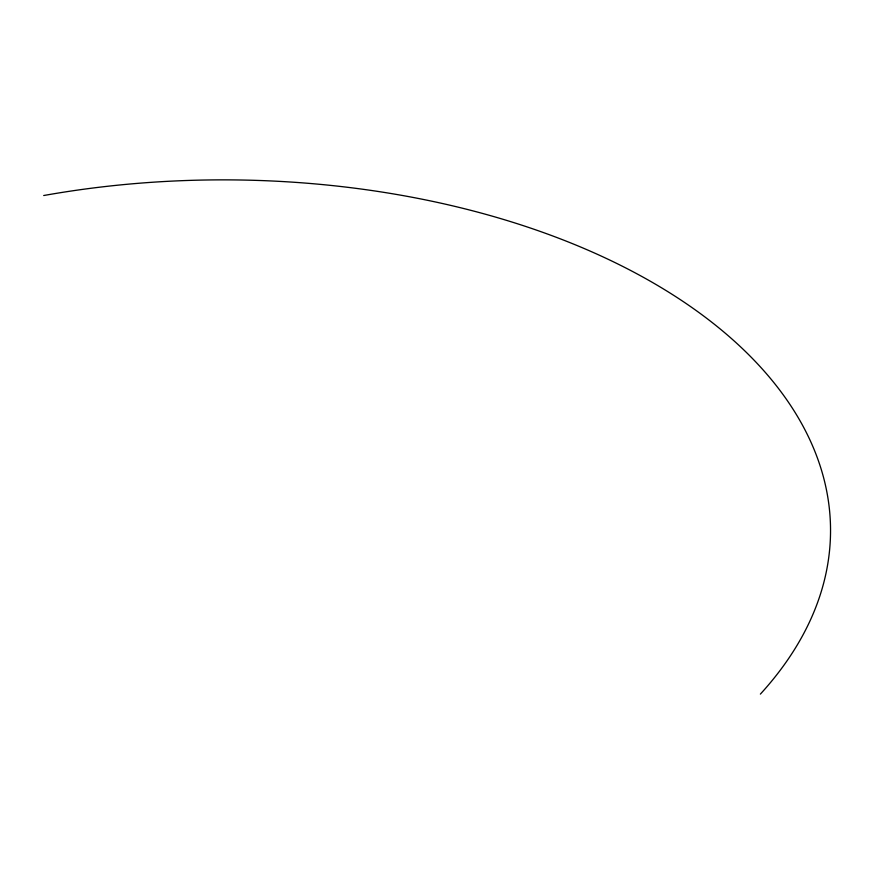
<?xml version="1.0" encoding="UTF-8"?>
<svg xmlns="http://www.w3.org/2000/svg" width="874" height="874" viewBox="0 0 874 874"><rect width="100%" height="100%" fill="white"/><g stroke="black" fill="none" stroke-linecap="round" stroke-linejoin="round"><path stroke-width="1.31" d="M43.7 195.525A607.354 350.649 0 0 1 690.558 306.577A607.354 350.649 0 0 1 760.38 694.109"/></g></svg>
